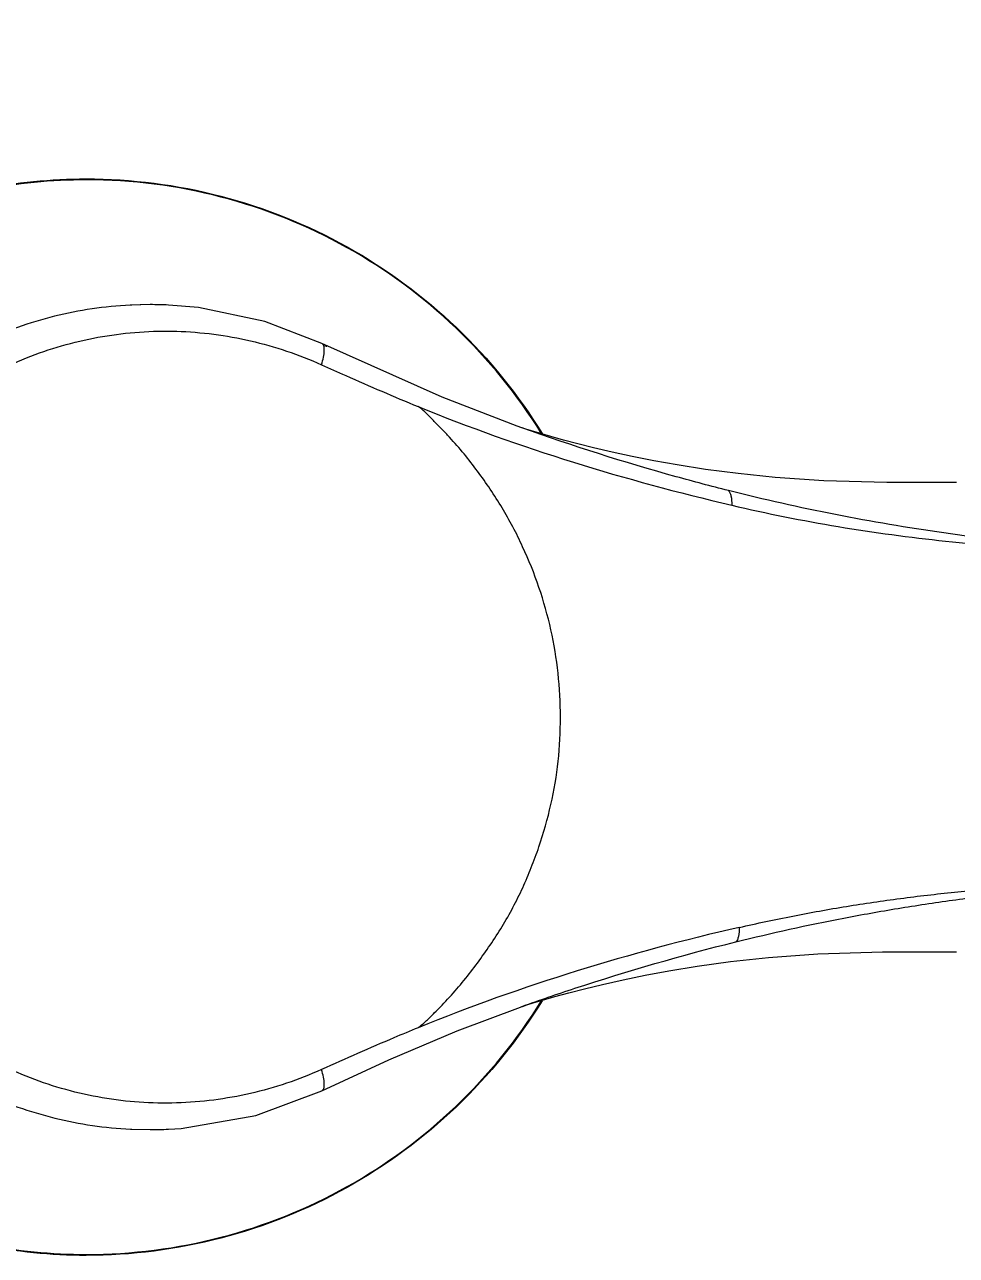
# Model space of a CAD drawing. Header units: millimetres. Extents: x 21205 to 22591, y -3891 to -2911.
# Drawn here: x 21804.1 to 21859.9, y -3058 to -2984.3 of the extents above; entities that cross this region are included whole.
import ezdxf

# ---------------------------------------------------------------- set-up
doc = ezdxf.new("R2010")
doc.units = ezdxf.units.MM
doc.header["$LTSCALE"] = 0.1
doc.layers.get('0').update_dxf_attribs({"lineweight": 13})
doc.layers.add('3', color=3, linetype='Continuous', lineweight=9)
doc.styles.get("Standard").update_dxf_attribs({"font": 'arial.ttf'})
doc.dimstyles.new('A4', dxfattribs={"dimtxt": 4, "dimasz": 3.5, "dimexe": 0.7, "dimexo": 0.625, "dimgap": 0.5, "dimtad": 1, "dimdec": 1, "dimdsep": 46, "dimtxsty": 'Standard', "dimcen": 2.5, "dimclrd": 5, "dimclre": 5, "dimclrt": 7, "dimadec": 3, "dimazin": 2, "dimtfac": 1, "dimtdec": 1, "dimtmove": 0, "dimatfit": 3, "dimfxl": 0, "dimarcsym": 0})

# ---------------------------------------------------------------- blocks, each defined once
blk = doc.blocks.new('*D119')
at = {"layer": '3', "color": 3, "lineweight": -2}
for p, q in [((21775.653, -3025.176), (21775.653, -2965.255)), ((22075.141, -3025.176), (22075.141, -2965.255)), ((22060.141, -2965.955), (21790.653, -2965.955))]:
    blk.add_line(p, q, dxfattribs=at)
at = {"layer": '3', "color": 3}
for points in [[(21790.653, -2963.455), (21790.653, -2968.455), (21775.653, -2965.955)], [(22060.141, -2963.455), (22060.141, -2968.455), (22075.141, -2965.955)]]:
    blk.add_solid(points, dxfattribs=at)
at = {"layer": 'Defpoints', "color": 0}
for p in [(21775.653, -2965.955), (21775.653, -3025.801), (22075.141, -3025.801)]:
    blk.add_point(p, dxfattribs=at)
at = {"layer": '3', "color": 7, "insert": (21925.397, -2957.796), "char_height": 20, "attachment_point": 5}
blk.add_mtext('{\\H0.75x;\\C3;299}', dxfattribs=at)

msp = doc.modelspace()

# ---------------------------------------------------------------- linework, layer by layer
at = {"color": 7, "linetype": 'Continuous'}
for p, q in [((21810.507, -3001.116), (21810.411, -3001.12)), ((21811.617, -3001.091), (21810.413, -3001.12)), ((21811.615, -3001.09), (21810.507, -3001.116)), ((21829.085, -3006.634), (21821.888, -3003.422)), ((21821.888, -3003.422), (21821.888, -3003.422)), ((21822.08, -3003.549), (21822.072, -3003.546)), ((21833.576, -3008.364), (21829.085, -3006.634)), ((21833.859, -3008.466), (21833.575, -3008.364)), ((21859.876, -3011.737), (21859.847, -3011.738)), ((21859.846, -3039.864), (21859.877, -3039.865)), ((21833.771, -3043.167), (21833.867, -3043.133)), ((21833.8, -3043.157), (21833.895, -3043.125)), ((21821.887, -3048.18), (21821.888, -3048.179)), ((21810.428, -3050.482), (21811.617, -3050.511)), ((21810.431, -3050.482), (21810.506, -3050.486)), ((21810.506, -3050.486), (21811.615, -3050.511))]:
    msp.add_line(p, q, dxfattribs=at)
for points in [[(21821.888, -3003.423), (21818.464, -3002.102), (21814.51, -3001.272), (21812.702, -3001.117)], [(21859.848, -3011.738), (21855.708, -3011.752), (21851.95, -3011.64), (21849.03, -3011.443), (21846.807, -3011.216), (21844.86, -3010.96), (21843.17, -3010.693), (21841.758, -3010.44), (21840.476, -3010.186), (21839.261, -3009.925), (21838.16, -3009.669), (21837.211, -3009.432), (21836.364, -3009.209), (21835.592, -3008.994), (21834.927, -3008.799), (21834.434, -3008.649), (21834.096, -3008.542), (21833.873, -3008.47), (21833.851, -3008.462)], [(21833.895, -3043.125), (21834.153, -3043.041), (21834.53, -3042.923), (21835.103, -3042.75), (21835.839, -3042.538), (21836.683, -3042.307), (21837.616, -3042.067), (21838.695, -3041.807), (21839.932, -3041.53), (21841.25, -3041.26), (21842.67, -3040.995), (21844.357, -3040.717), (21846.362, -3040.439), (21848.62, -3040.195), (21851.59, -3039.98), (21855.458, -3039.853), (21859.846, -3039.864)], [(21821.887, -3048.18), (21825.897, -3046.333), (21829.991, -3044.6), (21833.772, -3043.167)], [(21812.704, -3050.485), (21813.466, -3050.437), (21817.934, -3049.656), (21821.888, -3048.179)]]:
    msp.add_lwpolyline(points, dxfattribs=at)
for centre, radius, start, end in [((21811.586, -3024.718), 23.627, 87.29788, 89.9288), ((21811.593, -3026.674), 23.837, 270.05241, 272.66354)]:
    msp.add_arc(centre, radius, start, end, dxfattribs=at)
for points, knots in [([(21807.777, -3058.043), (21805.677, -3058.043), (21801.467, -3057.627), (21795.403, -3055.78), (21789.812, -3052.781), (21784.914, -3048.744), (21780.893, -3043.827), (21777.907, -3038.217), (21776.067, -3032.13), (21775.446, -3025.801), (21776.067, -3019.471), (21777.907, -3013.385), (21780.893, -3007.775), (21784.914, -3002.857), (21789.812, -2998.821), (21795.403, -2995.822), (21801.467, -2993.974), (21805.677, -2993.559), (21807.777, -2993.559)], [0, 0, 0, 0, 0.062392, 0.124797, 0.187235, 0.249713, 0.312235, 0.374797, 0.43739, 0.5, 0.56261, 0.625203, 0.687765, 0.750287, 0.812765, 0.875203, 0.937608, 1, 1, 1, 1]), ([(21807.806, -2993.616), (21805.711, -2993.616), (21801.508, -2994.031), (21795.456, -2995.875), (21789.876, -2998.869), (21784.987, -3002.898), (21780.974, -3007.806), (21777.993, -3013.406), (21776.157, -3019.482), (21775.537, -3025.801), (21776.157, -3032.119), (21777.993, -3038.195), (21780.974, -3043.795), (21784.987, -3048.704), (21789.876, -3052.733), (21795.456, -3055.727), (21801.508, -3057.571), (21805.711, -3057.986), (21807.806, -3057.986)], [0, 0, 0, 0, 0.062385, 0.124783, 0.187218, 0.249695, 0.312218, 0.374784, 0.437383, 0.5, 0.562617, 0.625216, 0.687782, 0.750305, 0.812782, 0.875217, 0.937615, 1, 1, 1, 1]), ([(21807.777, -2993.559), (21810.488, -2993.559), (21815.937, -2994.255), (21823.566, -2997.324), (21830.184, -3002.213), (21833.643, -3006.49), (21835.072, -3008.801)], [0, 0, 0, 0, 0.249773, 0.499642, 0.749709, 1, 1, 1, 1]), ([(21835.023, -3008.789), (21833.596, -3006.487), (21830.143, -3002.23), (21823.542, -2997.363), (21815.938, -2994.309), (21810.508, -2993.616), (21807.806, -2993.616)], [0, 0, 0, 0, 0.25031, 0.50038, 0.750241, 1, 1, 1, 1]), ([(21810.41, -3001.12), (21808.884, -3001.197), (21805.838, -3001.649), (21801.472, -3003.189), (21797.458, -3005.55), (21795.119, -3007.62), (21794.057, -3008.757)], [0, 0, 0, 0, 0.248112, 0.496528, 0.747361, 1, 1, 1, 1]), ([(21804.457, -3004.182), (21805.845, -3003.647), (21808.729, -3002.851), (21813.203, -3002.538), (21817.658, -3003.116), (21820.502, -3004.079), (21821.867, -3004.689)], [0, 0, 0, 0, 0.249852, 0.49904, 0.748739, 1, 1, 1, 1]), ([(21821.867, -3004.689), (21821.915, -3004.54), (21821.991, -3004.26), (21822.041, -3003.921), (21822.032, -3003.693), (21822.003, -3003.544), (21821.941, -3003.448), (21821.888, -3003.423)], [0, 0, 0, 0, 0.354806, 0.653712, 0.771599, 0.866638, 1, 1, 1, 1]), ([(21822.194, -3003.604), (21822.184, -3003.599), (21822.147, -3003.582), (21822.11, -3003.564), (21822.083, -3003.55)], [0, 0, 0, 0, 0.271186, 1, 1, 1, 1]), ([(21821.867, -3046.912), (21820.501, -3047.523), (21817.653, -3048.486), (21813.194, -3049.061), (21808.715, -3048.751), (21804.377, -3047.548), (21800.337, -3045.5), (21797.352, -3043.141), (21795.273, -3040.907), (21793.871, -3039.069), (21792.653, -3037.088), (21791.3, -3034.276), (21790.371, -3031.263), (21789.896, -3028.155), (21789.742, -3025.007), (21790.138, -3021.073), (21791.537, -3016.568), (21793.775, -3012.46), (21796.767, -3008.931), (21800.349, -3006.09), (21803.059, -3004.721), (21804.457, -3004.182)], [0, 0, 0, 0, 0.061271, 0.122162, 0.182937, 0.243871, 0.305229, 0.367207, 0.398512, 0.430008, 0.461686, 0.493537, 0.557593, 0.589808, 0.62207, 0.686467, 0.750519, 0.813965, 0.876675, 0.938653, 1, 1, 1, 1]), ([(21821.867, -3004.689), (21822.349, -3004.905), (21824.269, -3005.763), (21826.197, -3006.6), (21827.654, -3007.197)], [0, 0, 0, 0, 0.251146, 1, 1, 1, 1]), ([(21827.651, -3044.408), (21827.824, -3044.274), (21828.153, -3043.984), (21828.781, -3043.372), (21829.539, -3042.577), (21830.406, -3041.582), (21831.211, -3040.534), (21831.973, -3039.457), (21832.69, -3038.35), (21833.344, -3037.206), (21833.923, -3036.023), (21834.438, -3034.812), (21835.044, -3033.165), (21835.652, -3031.051), (21836.083, -3028.444), (21836.263, -3024.929), (21835.891, -3021.401), (21834.93, -3018.018), (21834.115, -3015.978), (21833.337, -3014.404), (21832.69, -3013.256), (21831.98, -3012.145), (21831.223, -3011.064), (21830.411, -3010.022), (21829.683, -3009.198), (21829.08, -3008.559), (21828.698, -3008.164), (21828.391, -3007.849), (21828.085, -3007.535), (21827.838, -3007.314), (21827.654, -3007.197)], [0, 0, 0, 0, 0.015532, 0.031147, 0.062406, 0.093716, 0.12503, 0.156331, 0.187613, 0.21886, 0.250074, 0.281272, 0.312473, 0.374912, 0.437452, 0.500081, 0.625072, 0.687507, 0.7499, 0.781123, 0.81237, 0.843647, 0.874948, 0.906271, 0.937567, 0.953161, 0.96879, 0.976643, 0.984518, 1, 1, 1, 1]), ([(21827.655, -3007.196), (21830.699, -3008.443), (21836.894, -3010.64), (21843.235, -3012.362), (21846.425, -3013.1)], [0, 0, 0, 0, 0.501223, 1, 1, 1, 1]), ([(21846.23, -3012.23), (21845.186, -3011.966), (21841.019, -3010.86), (21836.904, -3009.557), (21833.859, -3008.466)], [0, 0, 0, 0, 0.249834, 1, 1, 1, 1]), ([(21846.23, -3012.229), (21846.267, -3012.265), (21846.332, -3012.37), (21846.419, -3012.661), (21846.429, -3012.917), (21846.425, -3013.101)], [0, 0, 0, 0, 0.169383, 0.393984, 1, 1, 1, 1]), ([(21872.168, -3015.893), (21869.991, -3015.844), (21865.627, -3015.596), (21859.112, -3014.815), (21852.63, -3013.728), (21848.353, -3012.766), (21846.23, -3012.229)], [0, 0, 0, 0, 0.248998, 0.49918, 0.749679, 1, 1, 1, 1]), ([(21846.425, -3013.101), (21848.538, -3013.6), (21852.789, -3014.455), (21858.156, -3015.173), (21862.458, -3015.567), (21866.768, -3015.828), (21870.008, -3015.897), (21872.168, -3015.893)], [0, 0, 0, 0, 0.250962, 0.500862, 0.625604, 0.750256, 1, 1, 1, 1]), ([(21846.68, -3039.26), (21848.816, -3038.728), (21852.044, -3038.016), (21856.38, -3037.245), (21859.647, -3036.75), (21862.378, -3036.407), (21864.566, -3036.17), (21866.206, -3036.021), (21867.847, -3035.895), (21869.214, -3035.814), (21870.307, -3035.766), (21870.989, -3035.742), (21871.535, -3035.728), (21871.943, -3035.727), (21872.353, -3035.723), (21872.627, -3035.71), (21872.765, -3035.701)], [0, 0, 0, 0, 0.250376, 0.37563, 0.500898, 0.626084, 0.688629, 0.751071, 0.813443, 0.875711, 0.906801, 0.93787, 0.953376, 0.968821, 0.98432, 1, 1, 1, 1]), ([(21846.875, -3038.398), (21847.939, -3038.155), (21850.073, -3037.701), (21853.291, -3037.122), (21856.52, -3036.646), (21859.756, -3036.27), (21862.459, -3036.04), (21864.623, -3035.9), (21866.248, -3035.818), (21867.603, -3035.766), (21868.688, -3035.737), (21869.502, -3035.719), (21870.18, -3035.708), (21870.724, -3035.71), (21871.266, -3035.698), (21871.809, -3035.709), (21872.353, -3035.712), (21872.628, -3035.718), (21872.764, -3035.701)], [0, 0, 0, 0, 0.125545, 0.250848, 0.375909, 0.500756, 0.625444, 0.687782, 0.750132, 0.812517, 0.843719, 0.874943, 0.906152, 0.921742, 0.937401, 0.968566, 0.984174, 1, 1, 1, 1]), ([(21846.875, -3038.398), (21843.607, -3039.141), (21837.112, -3040.889), (21830.768, -3043.131), (21827.651, -3044.408)], [0, 0, 0, 0, 0.49878, 1, 1, 1, 1]), ([(21846.875, -3038.398), (21846.878, -3038.58), (21846.866, -3038.832), (21846.779, -3039.12), (21846.716, -3039.224), (21846.68, -3039.26)], [0, 0, 0, 0, 0.604419, 0.829456, 1, 1, 1, 1]), ([(21833.867, -3043.133), (21834.916, -3042.757), (21839.138, -3041.307), (21843.431, -3040.067), (21846.68, -3039.259)], [0, 0, 0, 0, 0.24986, 1, 1, 1, 1]), ([(21794.049, -3042.833), (21795.117, -3043.976), (21797.459, -3046.049), (21801.48, -3048.42), (21805.851, -3049.956), (21808.903, -3050.407), (21810.43, -3050.482)], [0, 0, 0, 0, 0.253498, 0.503449, 0.752154, 1, 1, 1, 1]), ([(21835.072, -3042.801), (21833.644, -3045.112), (21830.185, -3049.388), (21823.566, -3054.278), (21815.937, -3057.347), (21810.488, -3058.043), (21807.777, -3058.043)], [0, 0, 0, 0, 0.250291, 0.500358, 0.750227, 1, 1, 1, 1]), ([(21807.806, -3057.986), (21810.508, -3057.986), (21815.938, -3057.293), (21823.542, -3054.239), (21830.143, -3049.372), (21833.596, -3045.115), (21835.023, -3042.813)], [0, 0, 0, 0, 0.249759, 0.49962, 0.74969, 1, 1, 1, 1]), ([(21827.653, -3044.406), (21827.168, -3044.604), (21825.228, -3045.415), (21823.307, -3046.268), (21821.867, -3046.913)], [0, 0, 0, 0, 0.249205, 1, 1, 1, 1]), ([(21821.888, -3048.179), (21821.941, -3048.154), (21822.003, -3048.058), (21822.032, -3047.909), (21822.041, -3047.681), (21821.991, -3047.342), (21821.915, -3047.063), (21821.867, -3046.913)], [0, 0, 0, 0, 0.133333, 0.228349, 0.346219, 0.645128, 1, 1, 1, 1])]:
    msp.add_open_spline(points, degree=3, knots=knots, dxfattribs=at)

# ---------------------------------------------------------------- dimensions: what is measured, and where the dimension line sits
at = {"layer": '3'}
dim = msp.add_linear_dim(base=(21775.653, -2965.955), p1=(22075.141, -3025.801), p2=(21775.653, -3025.801), text='{\\H0.75x;\\C3;<>}', dimstyle='A4', override={"dimtxt": 20, "dimasz": 15, "dimdec": 0, "dimclrd": 3, "dimclre": 3, "dimfxl": 0.18, "dimarcsym": 1}, dxfattribs=at)
dim.commit()
dim.dimension.update_dxf_attribs({"geometry": '*D119', "text_midpoint": (21925.397, -2965.955), "dimtype": 160})

doc.saveas('drawing.dxf')
